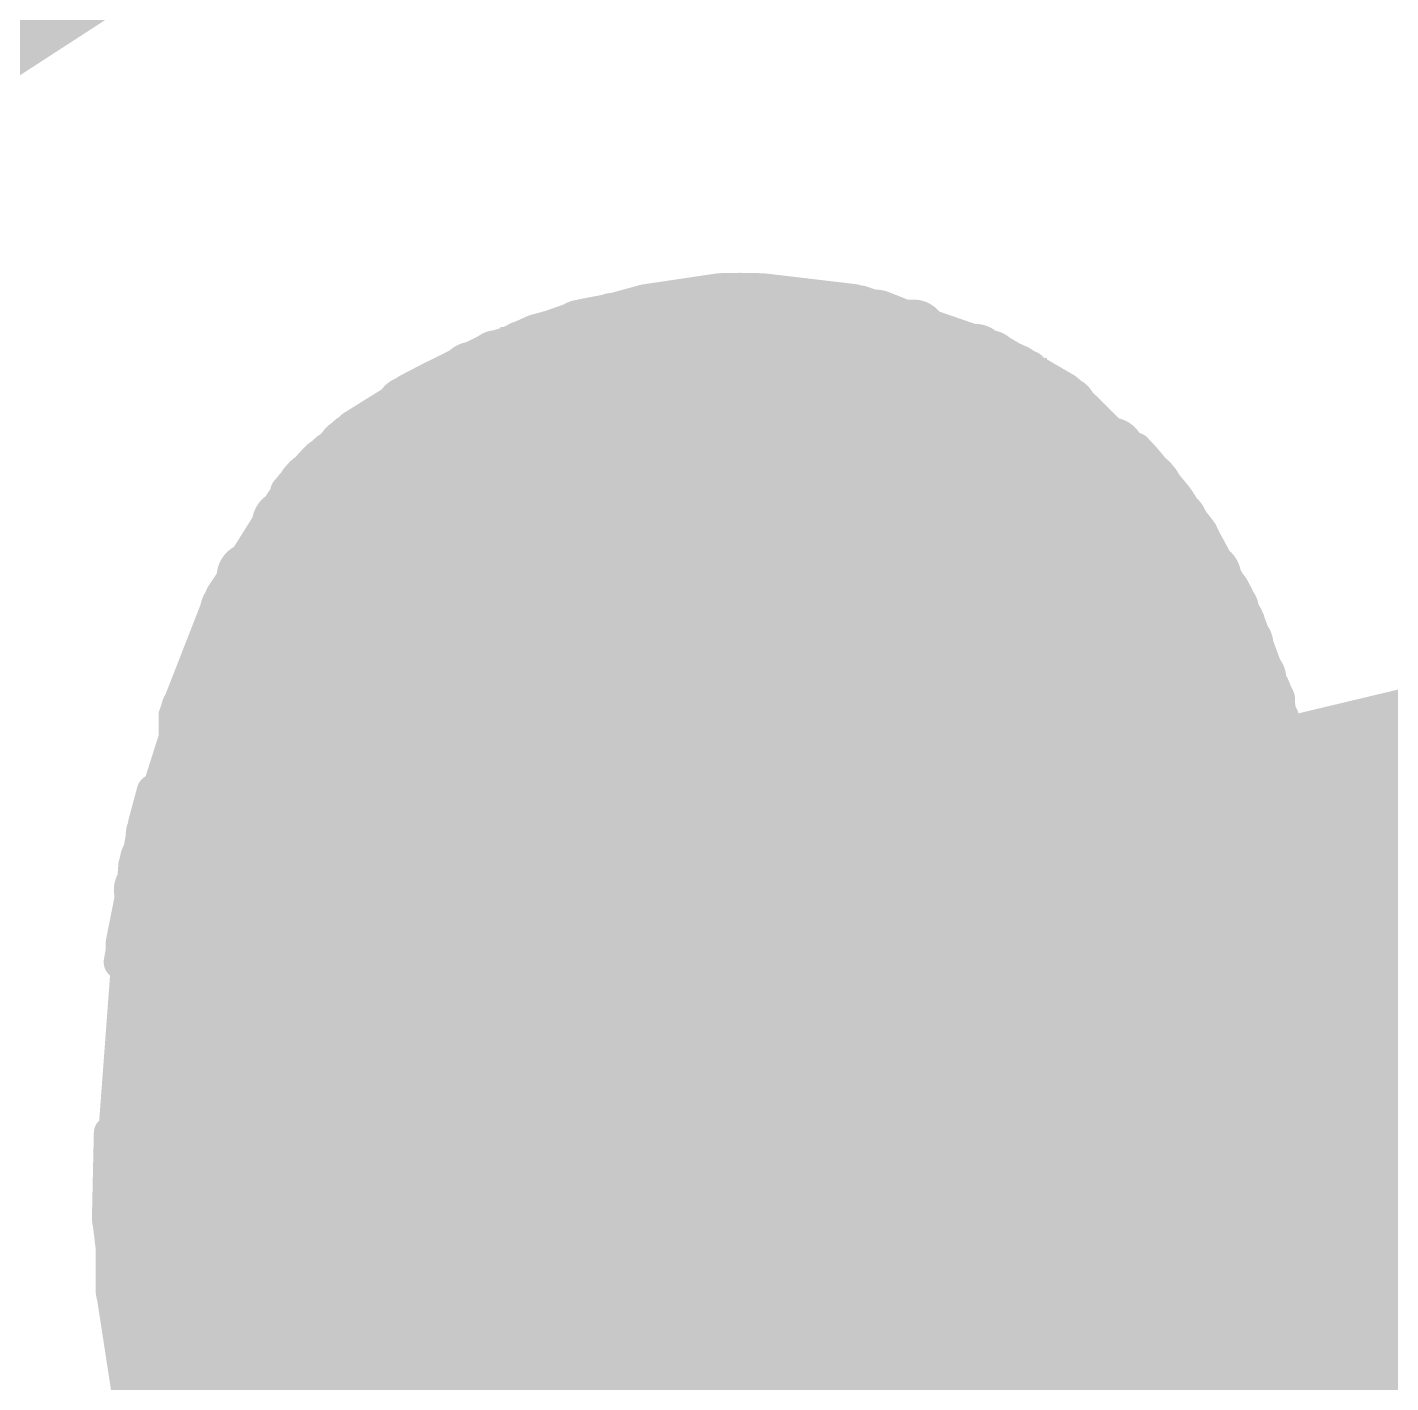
# Model space of a CAD drawing. Header units: millimetres. Extents: x 2260 to 2572, y -21 to 200.
# Drawn here: x 2339.02 to 2340.034, y 68.749 to 69.757 of the extents above; entities that cross this region are included whole.
import ezdxf

# ---------------------------------------------------------------- set-up
doc = ezdxf.new("R2010")
doc.units = ezdxf.units.MM
doc.layers.get('0').update_dxf_attribs({"lineweight": 18})
doc.layers.add('01', color=1, linetype='Continuous', lineweight=18)

# ---------------------------------------------------------------- blocks, each defined once
blk = doc.blocks.new('PAD_R1')
blk.add_lwpolyline([(0.25, 0, 0.5, 0.5, 1), (-0.25, 0, 0.5, 0.5, 1)], format="xyseb", close=True)

msp = doc.modelspace()

# ---------------------------------------------------------------- linework, layer by layer
at = {"layer": '01'}
for points in [[(2338.96948104613, 69.72204261561686, 0.0508, 0.0508, 0), (2339.12322804613, 69.82171961561687, 0.0508, 0.0508, 0)], [(2338.976388046131, 69.71137461561688, 0.0254, 0.0254, 0), (2339.12964604613, 69.81074761561686, 0.0254, 0.0254, 0)], [(2339.05023104613, 69.77439461561687, 0.0508, 0.0508, 0), (2337.49373504613, 69.77439461561687, 0.0508, 0.0508, 0)], [(2339.01321104613, 69.75039161561688, 0.0508, 0.0508, 0), (2337.49373504613, 69.75039161561688, 0.0508, 0.0508, 0)], [(2339.42277804613, 68.25904661561685, 0.1016, 0.1016, 0), (2339.42277804613, 69.53409261561688, 0.1016, 0.1016, 0)], [(2339.47357804613, 68.25904661561685, 0.1016, 0.1016, 0), (2339.47357804613, 69.53409261561688, 0.1016, 0.1016, 0)], [(2339.53619304613, 69.54865661561684, 0.0508, 0.0508, 0), (2339.48170504613, 69.54055661561685, 0.0508, 0.0508, 0)], [(2339.53504804613, 69.56132461561685, 0.0254, 0.0254, 0), (2339.47958004613, 69.55307961561687, 0.0254, 0.0254, 0)], [(2339.55047804613, 69.54890161561684, 0.0508, 0.0508, 0), (2339.53619304613, 69.54865661561684, 0.0508, 0.0508, 0)], [(2339.640061046131, 69.55218461561685, 0.0254, 0.0254, 0), (2339.53504504613, 69.56132461561685, 0.0254, 0.0254, 0)], [(2339.56614304613, 69.54860661561685, 0.0508, 0.0508, 0), (2339.55047804613, 69.54890161561684, 0.0508, 0.0508, 0)], [(2339.63286304613, 69.54070461561685, 0.0508, 0.0508, 0), (2339.56614104613, 69.54860661561685, 0.0508, 0.0508, 0)], [(2339.48170504613, 69.54055661561685, 0.0508, 0.0508, 0), (2339.36963304613, 69.50578161561685, 0.0508, 0.0508, 0)], [(2339.47957804613, 69.55307761561687, 0.0254, 0.0254, 0), (2339.39750604613, 69.53061461561686, 0.0254, 0.0254, 0)], [(2339.49897804613, 69.54174461561684, 0.0508, 0.0508, 0), (2339.43610804613, 69.52983761561686, 0.0508, 0.0508, 0)], [(2339.51167804613, 69.55707661561684, 0.0254, 0.0254, 0), (2339.43279104613, 69.54213661561687, 0.0254, 0.0254, 0)], [(2339.49897804613, 69.53409261561688, 0.0508, 0.0508, 0), (2339.49897804613, 69.54214661561684, 0.0508, 0.0508, 0)], [(2339.51167804613, 68.23760961561686, 0.0254, 0.0254, 0), (2339.51167804613, 69.55707661561684, 0.0254, 0.0254, 0)], [(2339.73371104613, 69.50661661561685, 0.0508, 0.0508, 0), (2339.63286604613, 69.54070161561685, 0.0508, 0.0508, 0)], [(2339.76567604613, 69.50369461561684, 0.0254, 0.0254, 0), (2339.638676046131, 69.55232961561688, 0.0254, 0.0254, 0)], [(2339.63867804613, 69.55232961561688, 0.0254, 0.0254, 0), (2339.63867804613, 68.24730961561687, 0.0254, 0.0254, 0)], [(2339.739716046131, 69.51781961561687, 0.0254, 0.0254, 0), (2339.640061046131, 69.55218461561685, 0.0254, 0.0254, 0)], [(2339.43610804613, 69.52983761561686, 0.0508, 0.0508, 0), (2339.39737804613, 69.51613461561686, 0.0508, 0.0508, 0)], [(2339.43279104613, 69.54213661561687, 0.0254, 0.0254, 0), (2339.38467804613, 69.52511461561687, 0.0254, 0.0254, 0)], [(2339.67914004613, 69.52903161561687, 0.0508, 0.0508, 0), (2339.43219804613, 69.52903161561687, 0.0508, 0.0508, 0)], [(2339.49897804613, 69.53409261561688, 0.0508, 0.0508, 0), (2339.456443046131, 69.53409261561688, 0.0508, 0.0508, 0)], [(2339.75297104613, 69.49629661561687, 0.0508, 0.0508, 0), (2339.65137104613, 69.53637961561685, 0.0508, 0.0508, 0)], [(2339.651378046131, 69.53637961561685, 0.0508, 0.0508, 0), (2339.651378046131, 69.51095161561688, 0.0508, 0.0508, 0)], [(2339.67677804613, 68.29484961561684, 0.1016, 0.1016, 0), (2339.67677804613, 69.51095161561688, 0.1016, 0.1016, 0)], [(2339.72757804613, 68.29484961561684, 0.1016, 0.1016, 0), (2339.72757804613, 69.51095161561688, 0.1016, 0.1016, 0)], [(2339.39750604613, 69.53061461561686, 0.0254, 0.0254, 0), (2339.32007304613, 69.49532461561688, 0.0254, 0.0254, 0)], [(2339.38467804613, 69.52511461561687, 0.0254, 0.0254, 0), (2339.38467804613, 68.26832461561685, 0.0254, 0.0254, 0)], [(2339.72492804613, 69.51095161561688, 0.0508, 0.0508, 0), (2339.651378046131, 69.51095161561688, 0.0508, 0.0508, 0)], [(2339.36962804613, 69.50577961561686, 0.0508, 0.0508, 0), (2339.32561304613, 69.48387461561686, 0.0508, 0.0508, 0)], [(2339.74964304613, 69.49778961561685, 0.0508, 0.0508, 0), (2339.35142804613, 69.49778961561685, 0.0508, 0.0508, 0)], [(2339.73483304613, 69.50642461561688, 0.0508, 0.0508, 0), (2339.37011804613, 69.50642461561688, 0.0508, 0.0508, 0)], [(2339.77168804613, 69.48448161561686, 0.0508, 0.0508, 0), (2339.73371104613, 69.50661961561684, 0.0508, 0.0508, 0)], [(2339.79226104613, 69.48718661561685, 0.0254, 0.0254, 0), (2339.73971804613, 69.51781961561687, 0.0254, 0.0254, 0)], [(2339.76567804613, 68.30116461561687, 0.0254, 0.0254, 0), (2339.76567804613, 69.50369461561684, 0.0254, 0.0254, 0)], [(2339.32007604613, 69.49532761561687, 0.0254, 0.0254, 0), (2339.262240046131, 69.45924161561686, 0.0254, 0.0254, 0)], [(2339.32561804613, 69.48387661561685, 0.0508, 0.0508, 0), (2339.30966804613, 69.47560261561688, 0.0508, 0.0508, 0)], [(2339.78520504613, 69.47660161561686, 0.0508, 0.0508, 0), (2339.77168804613, 69.48448161561686, 0.0508, 0.0508, 0)], [(2339.30966604613, 69.47559961561686, 0.0508, 0.0508, 0), (2339.22626804613, 69.40691961561686, 0.0508, 0.0508, 0)], [(2339.790680046131, 69.47238961561686, 0.0508, 0.0508, 0), (2339.30404804613, 69.47238961561686, 0.0508, 0.0508, 0)], [(2339.86259804613, 69.40036961561685, 0.0508, 0.0508, 0), (2339.78520804613, 69.47659661561687, 0.0508, 0.0508, 0)], [(2339.886050046131, 69.38999761561683, 0.0254, 0.0254, 0), (2339.79226104613, 69.48718461561685, 0.0254, 0.0254, 0)], [(2339.262240046131, 69.45924161561686, 0.0254, 0.0254, 0), (2339.21357104613, 69.41151461561685, 0.0254, 0.0254, 0)], [(2339.25767804613, 69.45557461561685, 0.0254, 0.0254, 0), (2339.21357104613, 69.41158161561685, 0.0254, 0.0254, 0)], [(2339.82599104613, 69.44140161561688, 0.0508, 0.0508, 0), (2339.26053304613, 69.44140161561688, 0.0508, 0.0508, 0)], [(2339.25767804613, 68.34416961561686, 0.0254, 0.0254, 0), (2339.25767804613, 69.45557461561685, 0.0254, 0.0254, 0)], [(2339.24497804613, 69.42735961561687, 0.0508, 0.0508, 0), (2339.22627104613, 69.40704961561687, 0.0508, 0.0508, 0)], [(2339.24421804613, 69.42616661561686, 0.0508, 0.0508, 0), (2339.22627104613, 69.40624661561685, 0.0508, 0.0508, 0)], [(2339.24867604613, 69.43014661561688, 0.0508, 0.0508, 0), (2339.24421804613, 69.42616661561686, 0.0508, 0.0508, 0)], [(2339.24497804613, 69.41600161561684, 0.0508, 0.0508, 0), (2339.24497804613, 69.42735961561687, 0.0508, 0.0508, 0)], [(2339.24382804613, 69.44284661561687, 0.0254, 0.0254, 0), (2339.23524504613, 69.43518461561683, 0.0254, 0.0254, 0)], [(2339.83869004613, 69.43014661561688, 0.0508, 0.0508, 0), (2339.24867604613, 69.43014661561688, 0.0508, 0.0508, 0)], [(2339.84423004613, 69.44284661561687, 0.0254, 0.0254, 0), (2339.24382804613, 69.44284661561687, 0.0254, 0.0254, 0)], [(2339.84136004613, 69.42720761561685, 0.0508, 0.0508, 0), (2339.83869004613, 69.43014661561688, 0.0508, 0.0508, 0)], [(2339.86342304613, 69.40059461561685, 0.0508, 0.0508, 0), (2339.84136004613, 69.42720761561685, 0.0508, 0.0508, 0)], [(2339.891470046131, 69.38296661561685, 0.0254, 0.0254, 0), (2339.84423004613, 69.44284461561685, 0.0254, 0.0254, 0)], [(2339.23524504613, 69.43518461561683, 0.0254, 0.0254, 0), (2339.21357104613, 69.41112661561687, 0.0254, 0.0254, 0)], [(2339.24497804613, 69.41600161561684, 0.0508, 0.0508, 0), (2339.23351804613, 69.41600161561684, 0.0508, 0.0508, 0)], [(2339.850300046131, 69.41600161561684, 0.0508, 0.0508, 0), (2339.23372304613, 69.41600161561684, 0.0508, 0.0508, 0)], [(2339.851611046131, 69.41600161561684, 0.0508, 0.0508, 0), (2339.23452804613, 69.41600161561684, 0.0508, 0.0508, 0)], [(2339.24497804613, 69.41320661561684, 0.0508, 0.0508, 0), (2339.24497804613, 69.41600161561684, 0.0508, 0.0508, 0)], [(2339.22627104613, 69.40704961561687, 0.0508, 0.0508, 0), (2339.22627104613, 69.40332461561684, 0.0508, 0.0508, 0)], [(2339.22627104613, 69.40692161561685, 0.0508, 0.0508, 0), (2339.22627104613, 69.40332461561684, 0.0508, 0.0508, 0)], [(2339.22627104613, 69.40624661561685, 0.0508, 0.0508, 0), (2339.22627104613, 69.40332461561684, 0.0508, 0.0508, 0)], [(2339.24497804613, 69.41320661561684, 0.0508, 0.0508, 0), (2339.23102104613, 69.41320661561684, 0.0508, 0.0508, 0)], [(2339.852683046131, 69.41320661561684, 0.0508, 0.0508, 0), (2339.23120104613, 69.41320661561684, 0.0508, 0.0508, 0)], [(2339.85393104613, 69.41320661561684, 0.0508, 0.0508, 0), (2339.232011046131, 69.41320661561684, 0.0508, 0.0508, 0)], [(2339.24497804613, 69.32303661561684, 0.0508, 0.0508, 0), (2339.24497804613, 69.41320661561684, 0.0508, 0.0508, 0)], [(2339.22627104613, 69.40332461561684, 0.0508, 0.0508, 0), (2339.17104804613, 69.31408461561688, 0.0508, 0.0508, 0)], [(2339.22627104613, 69.40332461561684, 0.0508, 0.0508, 0), (2339.171323046131, 69.31484261561684, 0.0508, 0.0508, 0)], [(2339.21357104613, 69.40839761561688, 0.0254, 0.0254, 0), (2339.15929504613, 69.31892261561686, 0.0254, 0.0254, 0)], [(2339.22627104613, 69.40332761561686, 0.0508, 0.0508, 0), (2339.17661604613, 69.32815461561688, 0.0508, 0.0508, 0)], [(2339.21357104613, 69.40839761561688, 0.0254, 0.0254, 0), (2339.21038604613, 69.40479461561685, 0.0254, 0.0254, 0)], [(2339.21357104613, 69.40839761561688, 0.0254, 0.0254, 0), (2339.21038604613, 69.40479461561685, 0.0254, 0.0254, 0)], [(2339.21357104613, 69.41158161561685, 0.0254, 0.0254, 0), (2339.21357104613, 69.40839761561688, 0.0254, 0.0254, 0)], [(2339.21357104613, 69.41151461561685, 0.0254, 0.0254, 0), (2339.21357104613, 69.40839761561688, 0.0254, 0.0254, 0)], [(2339.21357104613, 69.41112661561687, 0.0254, 0.0254, 0), (2339.21357104613, 69.40839761561688, 0.0254, 0.0254, 0)], [(2339.86463604613, 69.39773961561684, 0.0508, 0.0508, 0), (2339.86259504613, 69.40037461561684, 0.0508, 0.0508, 0)], [(2339.86542004613, 69.39795461561687, 0.0508, 0.0508, 0), (2339.86342304613, 69.40059461561685, 0.0508, 0.0508, 0)], [(2339.915148046131, 69.31272961561686, 0.0508, 0.0508, 0), (2339.86463604613, 69.39773461561686, 0.0508, 0.0508, 0)], [(2339.90806504613, 69.32815161561686, 0.0508, 0.0508, 0), (2339.86541804613, 69.39795461561687, 0.0508, 0.0508, 0)], [(2339.21038304613, 69.40479161561686, 0.0254, 0.0254, 0), (2339.15921004613, 69.31869761561686, 0.0254, 0.0254, 0)], [(2339.21038604613, 69.40479461561685, 0.0254, 0.0254, 0), (2339.16394504613, 69.33080461561684, 0.0254, 0.0254, 0)], [(2339.87203004613, 69.38780661561685, 0.0508, 0.0508, 0), (2339.21264504613, 69.38780661561685, 0.0508, 0.0508, 0)], [(2339.24497804613, 69.38780661561685, 0.0508, 0.0508, 0), (2339.21264504613, 69.38780661561685, 0.0508, 0.0508, 0)], [(2339.87281004613, 69.38780661561685, 0.0508, 0.0508, 0), (2339.21264504613, 69.38780661561685, 0.0508, 0.0508, 0)], [(2339.94513304613, 69.26853961561687, 0.0254, 0.0254, 0), (2339.886050046131, 69.38999761561683, 0.0254, 0.0254, 0)], [(2339.92769004613, 69.31584461561687, 0.0254, 0.0254, 0), (2339.891470046131, 69.38296661561685, 0.0254, 0.0254, 0)], [(2339.94515304613, 69.26846961561688, 0.0254, 0.0254, 0), (2339.89267604613, 69.38134461561685, 0.0254, 0.0254, 0)], [(2339.89267804613, 69.38134461561685, 0.0254, 0.0254, 0), (2339.89267804613, 68.44897161561687, 0.0254, 0.0254, 0)], [(2339.897218046131, 69.34843661561683, 0.0508, 0.0508, 0), (2339.18643004613, 69.34843661561683, 0.0508, 0.0508, 0)], [(2339.24497804613, 69.34843661561683, 0.0508, 0.0508, 0), (2339.18643004613, 69.34843661561683, 0.0508, 0.0508, 0)], [(2339.89752004613, 69.34843661561683, 0.0508, 0.0508, 0), (2339.18643004613, 69.34843661561683, 0.0508, 0.0508, 0)], [(2339.17678304613, 69.32854761561686, 0.0508, 0.0508, 0), (2339.90787604613, 69.32854761561686, 0.0508, 0.0508, 0)], [(2339.90537804613, 69.33334461561685, 0.0508, 0.0508, 0), (2339.90537804613, 69.27223661561686, 0.0508, 0.0508, 0)], [(2339.90680504613, 69.33047261561686, 0.0508, 0.0508, 0), (2339.90537804613, 69.33047261561686, 0.0508, 0.0508, 0)], [(2339.93359604613, 69.26285461561685, 0.0508, 0.0508, 0), (2339.90538004613, 69.33333761561687, 0.0508, 0.0508, 0)], [(2339.16394504613, 69.33080461561684, 0.0254, 0.0254, 0), (2339.13067804613, 69.24565661561684, 0.0254, 0.0254, 0)], [(2339.171323046131, 69.31484261561684, 0.0508, 0.0508, 0), (2339.15535804613, 69.26455261561688, 0.0508, 0.0508, 0)], [(2339.91084804613, 69.32303661561684, 0.0508, 0.0508, 0), (2339.17405304613, 69.32303661561684, 0.0508, 0.0508, 0)], [(2339.24497804613, 69.32303661561684, 0.0508, 0.0508, 0), (2339.17405304613, 69.32303661561684, 0.0508, 0.0508, 0)], [(2339.24497804613, 69.24805261561687, 0.0508, 0.0508, 0), (2339.24497804613, 69.32303661561684, 0.0508, 0.0508, 0)], [(2340.389263046131, 69.32185661561687, 0.0508, 0.0508, 0), (2339.94026304613, 69.21465961561688, 0.0508, 0.0508, 0)], [(2340.37215304613, 69.33082961561689, 0.0254, 0.0254, 0), (2339.95383004613, 69.23095461561687, 0.0254, 0.0254, 0)], [(2339.15929504613, 69.31892261561686, 0.0254, 0.0254, 0), (2339.10064804613, 69.13417461561687, 0.0254, 0.0254, 0)], [(2339.17104804613, 69.31408461561688, 0.0508, 0.0508, 0), (2339.14337804613, 69.24326761561684, 0.0508, 0.0508, 0)], [(2339.15918004613, 69.31860961561688, 0.0254, 0.0254, 0), (2339.158085046131, 69.31584661561686, 0.0254, 0.0254, 0)], [(2339.15921304613, 69.31869961561688, 0.0254, 0.0254, 0), (2339.15918004613, 69.31860961561688, 0.0254, 0.0254, 0)], [(2339.93355304613, 69.26294661561684, 0.0508, 0.0508, 0), (2339.91514104613, 69.31274961561684, 0.0508, 0.0508, 0)], [(2339.24497804613, 69.29763761561685, 0.0508, 0.0508, 0), (2339.16462104613, 69.29763761561685, 0.0508, 0.0508, 0)], [(2339.92149804613, 69.29763761561685, 0.0508, 0.0508, 0), (2339.165860046131, 69.29763761561685, 0.0508, 0.0508, 0)], [(2339.92149804613, 69.29763761561685, 0.0508, 0.0508, 0), (2339.165860046131, 69.29763761561685, 0.0508, 0.0508, 0)], [(2339.158085046131, 69.31584661561686, 0.0254, 0.0254, 0), (2339.92769004613, 69.31584661561686, 0.0254, 0.0254, 0)], [(2339.92138604613, 69.29763761561685, 0.0508, 0.0508, 0), (2339.90537804613, 69.29763761561685, 0.0508, 0.0508, 0)], [(2339.16877804613, 68.55409961561685, 0.1016, 0.1016, 0), (2339.16877804613, 69.24805261561687, 0.1016, 0.1016, 0)], [(2339.15535804613, 69.26455261561688, 0.0508, 0.0508, 0), (2339.15173104613, 69.25312161561686, 0.0508, 0.0508, 0)], [(2339.24497804613, 69.27345161561686, 0.0508, 0.0508, 0), (2339.15517304613, 69.27345161561686, 0.0508, 0.0508, 0)], [(2339.93107304613, 69.27223661561686, 0.0508, 0.0508, 0), (2339.15738304613, 69.27223661561686, 0.0508, 0.0508, 0)], [(2339.21957804613, 68.55409961561685, 0.1016, 0.1016, 0), (2339.21957804613, 69.24805261561687, 0.1016, 0.1016, 0)], [(2339.93102804613, 69.27223661561686, 0.0508, 0.0508, 0), (2339.90537804613, 69.27223661561686, 0.0508, 0.0508, 0)], [(2339.93077804613, 68.63723661561687, 0.1016, 0.1016, 0), (2339.93077804613, 69.24683661561687, 0.1016, 0.1016, 0)], [(2339.90537804613, 69.27223661561686, 0.0508, 0.0508, 0), (2339.90537804613, 69.26080661561684, 0.0508, 0.0508, 0)], [(2339.98157804613, 68.63723661561687, 0.1016, 0.1016, 0), (2339.98157804613, 69.24683661561687, 0.1016, 0.1016, 0)], [(2339.93503804613, 69.26080661561684, 0.0508, 0.0508, 0), (2339.15375504613, 69.26080661561684, 0.0508, 0.0508, 0)], [(2339.93503804613, 69.26080661561684, 0.0508, 0.0508, 0), (2339.90537804613, 69.26080661561684, 0.0508, 0.0508, 0)], [(2339.90537804613, 69.26080661561684, 0.0508, 0.0508, 0), (2339.90537804613, 69.25242461561686, 0.0508, 0.0508, 0)], [(2339.93747004613, 69.25493161561684, 0.0508, 0.0508, 0), (2339.93356104613, 69.26293161561685, 0.0508, 0.0508, 0)], [(2339.93747004613, 69.25493161561684, 0.0508, 0.0508, 0), (2339.93359304613, 69.26286161561686, 0.0508, 0.0508, 0)], [(2339.93747004613, 69.24190461561687, 0.0508, 0.0508, 0), (2339.93747004613, 69.25493161561684, 0.0508, 0.0508, 0)], [(2339.93747004613, 69.24190461561687, 0.0508, 0.0508, 0), (2339.93747004613, 69.25493161561684, 0.0508, 0.0508, 0)], [(2339.950170046131, 69.25786661561688, 0.0254, 0.0254, 0), (2339.94513304613, 69.26854161561687, 0.0254, 0.0254, 0)], [(2339.94544804613, 69.26752961561687, 0.0254, 0.0254, 0), (2339.94515504613, 69.26846961561688, 0.0254, 0.0254, 0)], [(2339.950170046131, 69.25786961561687, 0.0254, 0.0254, 0), (2339.94544804613, 69.26752961561687, 0.0254, 0.0254, 0)], [(2339.24497804613, 69.24805261561687, 0.0508, 0.0508, 0), (2339.14482304613, 69.24805261561687, 0.0508, 0.0508, 0)], [(2339.14907004613, 69.24473961561688, 0.0508, 0.0508, 0), (2339.14818304613, 69.24194761561688, 0.0508, 0.0508, 0)], [(2339.15173104613, 69.25312161561686, 0.0508, 0.0508, 0), (2339.14907004613, 69.24473961561688, 0.0508, 0.0508, 0)], [(2339.93849804613, 69.24683661561687, 0.0508, 0.0508, 0), (2339.14932004613, 69.24683661561687, 0.0508, 0.0508, 0)], [(2339.93802304613, 69.24963261561686, 0.0508, 0.0508, 0), (2339.150208046131, 69.24963261561686, 0.0508, 0.0508, 0)], [(2339.93747004613, 69.25242461561686, 0.0508, 0.0508, 0), (2339.15109304613, 69.25242461561686, 0.0508, 0.0508, 0)], [(2339.93747004613, 69.25242461561686, 0.0508, 0.0508, 0), (2339.90537804613, 69.25242461561686, 0.0508, 0.0508, 0)], [(2339.90537804613, 69.25242461561686, 0.0508, 0.0508, 0), (2339.90537804613, 69.24963261561686, 0.0508, 0.0508, 0)], [(2339.93802304613, 69.24963261561686, 0.0508, 0.0508, 0), (2339.90537804613, 69.24963261561686, 0.0508, 0.0508, 0)], [(2339.90537804613, 69.24963261561686, 0.0508, 0.0508, 0), (2339.90537804613, 69.24683661561687, 0.0508, 0.0508, 0)], [(2339.93849804613, 69.24683661561687, 0.0508, 0.0508, 0), (2339.90537804613, 69.24683661561687, 0.0508, 0.0508, 0)], [(2339.950170046131, 69.24716461561687, 0.0254, 0.0254, 0), (2339.950170046131, 69.25786961561687, 0.0254, 0.0254, 0)], [(2339.950170046131, 69.24716461561687, 0.0254, 0.0254, 0), (2339.950170046131, 69.25786661561688, 0.0254, 0.0254, 0)], [(2339.14729504613, 69.23915161561686, 0.0508, 0.0508, 0), (2339.11320104613, 69.13174661561686, 0.0508, 0.0508, 0)], [(2339.14818304613, 69.24194761561688, 0.0508, 0.0508, 0), (2339.14729504613, 69.23915161561686, 0.0508, 0.0508, 0)], [(2339.94026304613, 69.23911261561688, 0.0508, 0.0508, 0), (2339.93747004613, 69.24190461561687, 0.0508, 0.0508, 0)], [(2339.94026304613, 69.23911261561688, 0.0508, 0.0508, 0), (2339.93747004613, 69.24190461561687, 0.0508, 0.0508, 0)], [(2339.94026304613, 69.21465961561688, 0.0508, 0.0508, 0), (2339.94026304613, 69.23911261561688, 0.0508, 0.0508, 0)], [(2339.94026304613, 69.21465961561688, 0.0508, 0.0508, 0), (2339.94026304613, 69.23911261561688, 0.0508, 0.0508, 0)], [(2339.95296304613, 69.24437261561687, 0.0254, 0.0254, 0), (2339.950170046131, 69.24716461561687, 0.0254, 0.0254, 0)], [(2339.95296304613, 69.24437261561687, 0.0254, 0.0254, 0), (2339.950170046131, 69.24716461561687, 0.0254, 0.0254, 0)], [(2340.01967804613, 69.24667461561688, 0.0254, 0.0254, 0), (2339.95383004613, 69.23095661561686, 0.0254, 0.0254, 0)], [(2340.01967804613, 68.63736761561688, 0.0254, 0.0254, 0), (2340.01967804613, 69.24667461561688, 0.0254, 0.0254, 0)], [(2339.13067804613, 69.24565661561684, 0.0254, 0.0254, 0), (2339.13067804613, 68.55553161561687, 0.0254, 0.0254, 0)], [(2340.00697804613, 69.23058661561686, 0.0508, 0.0508, 0), (2339.94026304613, 69.21465961561688, 0.0508, 0.0508, 0)], [(2339.95296304613, 69.23164761561688, 0.0254, 0.0254, 0), (2339.95296304613, 69.24437261561687, 0.0254, 0.0254, 0)], [(2339.95296304613, 69.23164761561688, 0.0254, 0.0254, 0), (2339.95296304613, 69.24437261561687, 0.0254, 0.0254, 0)], [(2340.67686304613, 69.22143761561688, 0.0508, 0.0508, 0), (2339.14167304613, 69.22143761561688, 0.0508, 0.0508, 0)], [(2339.95383004613, 69.23095461561687, 0.0254, 0.0254, 0), (2339.95296304613, 69.23164761561688, 0.0254, 0.0254, 0)], [(2339.95383004613, 69.23095661561686, 0.0254, 0.0254, 0), (2339.95296304613, 69.23164761561688, 0.0254, 0.0254, 0)], [(2340.67686304613, 69.19171961561688, 0.0508, 0.0508, 0), (2339.13223804613, 69.19171961561688, 0.0508, 0.0508, 0)], [(2339.12375804613, 69.17507461561684, 0.0508, 0.0508, 0), (2339.10385604613, 69.07454261561685, 0.0508, 0.0508, 0)], [(2339.11431804613, 69.18884661561685, 0.0254, 0.0254, 0), (2339.10789004613, 69.16498661561684, 0.0254, 0.0254, 0)], [(2339.12405004613, 69.17614661561686, 0.0508, 0.0508, 0), (2339.12376104613, 69.17507961561688, 0.0508, 0.0508, 0)], [(2340.67686304613, 69.17614661561686, 0.0508, 0.0508, 0), (2339.12405004613, 69.17614661561686, 0.0508, 0.0508, 0)], [(2340.68956304613, 69.18884661561685, 0.0254, 0.0254, 0), (2339.11431804613, 69.18884661561685, 0.0254, 0.0254, 0)], [(2340.67686304613, 69.15641461561688, 0.0508, 0.0508, 0), (2339.11881804613, 69.15641461561688, 0.0508, 0.0508, 0)], [(2340.67686304613, 69.16200161561687, 0.0508, 0.0508, 0), (2339.12280604613, 69.16200161561687, 0.0508, 0.0508, 0)], [(2339.13831004613, 69.12689461561683, 0.1016, 0.1016, 0), (2339.11931504613, 68.87265961561684, 0.1016, 0.1016, 0)], [(2339.10789004613, 69.16498661561684, 0.0254, 0.0254, 0), (2339.08972804613, 69.06184761561684, 0.0254, 0.0254, 0)], [(2340.67686304613, 69.13660161561688, 0.0508, 0.0508, 0), (2339.11432804613, 69.13660161561688, 0.0508, 0.0508, 0)], [(2339.11320104613, 69.13174661561686, 0.0508, 0.0508, 0), (2339.09380004613, 68.87204261561686, 0.0508, 0.0508, 0)], [(2339.10064804613, 69.13417461561687, 0.0254, 0.0254, 0), (2339.08104304613, 68.87173661561684, 0.0254, 0.0254, 0)], [(2340.67686304613, 69.11548161561686, 0.0508, 0.0508, 0), (2339.10999504613, 69.11548161561683, 0.0508, 0.0508, 0)], [(2340.65146304613, 69.08580261561687, 0.1016, 0.1016, 0), (2339.13524104613, 69.08580261561684, 0.1016, 0.1016, 0)], [(2340.67686304613, 69.07454661561687, 0.0508, 0.0508, 0), (2339.10385804613, 69.07454661561684, 0.0508, 0.0508, 0)], [(2339.10385804613, 69.07454661561684, 0.0508, 0.0508, 0), (2340.67686304613, 69.07454661561687, 0.0508, 0.0508, 0)], [(2339.08972804613, 69.06184761561684, 0.0254, 0.0254, 0), (2340.68956304613, 69.06184761561687, 0.0254, 0.0254, 0)], [(2340.65146304613, 69.00401461561688, 0.1016, 0.1016, 0), (2339.12913104613, 69.00401461561688, 0.1016, 0.1016, 0)], [(2340.65146304613, 68.92222461561687, 0.1016, 0.1016, 0), (2339.12302004613, 68.92222461561687, 0.1016, 0.1016, 0)], [(2339.08239804613, 68.93484761561683, 0.0254, 0.0254, 0), (2339.08100004613, 68.87206661561686, 0.0254, 0.0254, 0)], [(2339.094818046131, 68.92214761561684, 0.0508, 0.0508, 0), (2339.09371804613, 68.87270461561684, 0.0508, 0.0508, 0)], [(2340.67686304613, 68.92214761561686, 0.0508, 0.0508, 0), (2339.094818046131, 68.92214761561684, 0.0508, 0.0508, 0)], [(2340.67686304613, 68.92214761561686, 0.0508, 0.0508, 0), (2339.094818046131, 68.92214761561684, 0.0508, 0.0508, 0)], [(2340.68956304613, 68.93484761561686, 0.0254, 0.0254, 0), (2339.08239804613, 68.93484761561683, 0.0254, 0.0254, 0)], [(2340.67686304613, 68.89682461561688, 0.0508, 0.0508, 0), (2339.09425604613, 68.89682461561688, 0.0508, 0.0508, 0)], [(2340.67686304613, 68.87142461561689, 0.0508, 0.0508, 0), (2339.093683046131, 68.87142461561686, 0.0508, 0.0508, 0)], [(2340.67686304613, 68.87142461561689, 0.0508, 0.0508, 0), (2339.093683046131, 68.87142461561686, 0.0508, 0.0508, 0)], [(2339.09371804613, 68.87270461561684, 0.0508, 0.0508, 0), (2339.09647504613, 68.85038161561687, 0.0508, 0.0508, 0)], [(2339.09380004613, 68.87204261561686, 0.0508, 0.0508, 0), (2339.09647504613, 68.85038161561687, 0.0508, 0.0508, 0)], [(2339.08100004613, 68.87206661561686, 0.0254, 0.0254, 0), (2339.08377604613, 68.84960661561684, 0.0254, 0.0254, 0)], [(2339.08104304613, 68.87173661561684, 0.0254, 0.0254, 0), (2339.08377604613, 68.84960661561684, 0.0254, 0.0254, 0)], [(2340.67686304613, 68.84881961561686, 0.0508, 0.0508, 0), (2339.09647504613, 68.84881961561683, 0.0508, 0.0508, 0)], [(2340.67686304613, 68.84881961561686, 0.0508, 0.0508, 0), (2339.09647504613, 68.84881961561683, 0.0508, 0.0508, 0)], [(2339.08377604613, 68.84960661561684, 0.0254, 0.0254, 0), (2339.08377604613, 68.81880161561685, 0.0254, 0.0254, 0)], [(2339.08377604613, 68.84960661561684, 0.0254, 0.0254, 0), (2339.08377604613, 68.81882961561686, 0.0254, 0.0254, 0)], [(2340.70226304613, 68.83611961561687, 0.0254, 0.0254, 0), (2339.07107504613, 68.83611961561684, 0.0254, 0.0254, 0)], [(2340.70226304613, 68.83611961561687, 0.0254, 0.0254, 0), (2339.07107504613, 68.83611961561684, 0.0254, 0.0254, 0)], [(2340.70226304613, 68.83053161561685, 0.0254, 0.0254, 0), (2339.07107504613, 68.83053161561685, 0.0254, 0.0254, 0)], [(2340.70226304613, 68.83053161561685, 0.0254, 0.0254, 0), (2339.07107504613, 68.83053161561685, 0.0254, 0.0254, 0)], [(2339.09636304613, 68.82054661561688, 0.0508, 0.0508, 0), (2340.67686304613, 68.82054661561688, 0.0508, 0.0508, 0)], [(2339.09647504613, 68.81977461561684, 0.0508, 0.0508, 0), (2339.12394804613, 68.64109761561684, 0.0508, 0.0508, 0)], [(2340.67686304613, 68.81783161561685, 0.0508, 0.0508, 0), (2339.09647504613, 68.81783161561685, 0.0508, 0.0508, 0)], [(2339.08377604613, 68.81882961561686, 0.0254, 0.0254, 0), (2339.08551804613, 68.80784661561685, 0.0254, 0.0254, 0)], [(2339.08377604613, 68.81880161561685, 0.0254, 0.0254, 0), (2339.11475004613, 68.61733961561686, 0.0254, 0.0254, 0)], [(2339.08551804613, 68.80784661561685, 0.0254, 0.0254, 0), (2340.68956304613, 68.80784661561688, 0.0254, 0.0254, 0)], [(2340.67686304613, 68.79243161561686, 0.0508, 0.0508, 0), (2339.10068104613, 68.79243161561686, 0.0508, 0.0508, 0)], [(2340.67686304613, 68.74916661561687, 0.0508, 0.0508, 0), (2339.10733004613, 68.74916661561684, 0.0508, 0.0508, 0)]]:
    msp.add_lwpolyline(points, format="xyseb", dxfattribs=at)

# ---------------------------------------------------------------- block references
for p, xscale, yscale in [((2339.05023104613, 69.77439461561687), -0.0508, 0.0508), ((2339.01321104613, 69.75039161561688), -0.0508, 0.0508), ((2339.53619304613, 69.54865661561684), -0.0508, 0.0508), ((2339.53619304613, 69.54865661561684), -0.0508, 0.0508), ((2339.53504504613, 69.56132461561685), -0.0254, 0.0254), ((2339.53504804613, 69.56132461561685), -0.0254, 0.0254), ((2339.55047804613, 69.54890161561684), -0.0508, 0.0508), ((2339.55047804613, 69.54890161561684), -0.0508, 0.0508), ((2339.56614104613, 69.54860661561685), -0.0508, 0.0508), ((2339.56614304613, 69.54860661561685), -0.0508, 0.0508), ((2339.48170504613, 69.54055661561685), -0.0508, 0.0508), ((2339.48170504613, 69.54055661561685), -0.0508, 0.0508), ((2339.47957804613, 69.55307761561687), -0.0254, 0.0254), ((2339.47958004613, 69.55307961561687), -0.0254, 0.0254), ((2339.49897804613, 69.54214661561684), -0.0508, 0.0508), ((2339.49897804613, 69.54174461561684), -0.0508, 0.0508), ((2339.51167804613, 69.55707661561684), -0.0254, 0.0254), ((2339.51167804613, 69.55707661561684), -0.0254, 0.0254), ((2339.63286304613, 69.54070461561685), -0.0508, 0.0508), ((2339.63286604613, 69.54070161561685), -0.0508, 0.0508), ((2339.638676046131, 69.55232961561688), -0.0254, 0.0254), ((2339.63867804613, 69.55232961561688), -0.0254, 0.0254), ((2339.640061046131, 69.55218461561685), -0.0254, 0.0254), ((2339.640061046131, 69.55218461561685), -0.0254, 0.0254), ((2339.43219804613, 69.52903161561687), -0.0508, 0.0508), ((2339.43610804613, 69.52983761561686), -0.0508, 0.0508), ((2339.43610804613, 69.52983761561686), -0.0508, 0.0508), ((2339.43279104613, 69.54213661561687), -0.0254, 0.0254), ((2339.43279104613, 69.54213661561687), -0.0254, 0.0254), ((2339.456443046131, 69.53409261561688), -0.0508, 0.0508), ((2339.49897804613, 69.53409261561688), -0.0508, 0.0508), ((2339.49897804613, 69.53409261561688), -0.0508, 0.0508), ((2339.65137104613, 69.53637961561685), -0.0508, 0.0508), ((2339.651378046131, 69.53637961561685), -0.0508, 0.0508), ((2339.65143504613, 69.53635161561687), -0.0508, 0.0508), ((2339.67914004613, 69.52903161561687), -0.0508, 0.0508), ((2339.39750604613, 69.53061461561686), -0.0254, 0.0254), ((2339.39750604613, 69.53061461561686), -0.0254, 0.0254), ((2339.39737804613, 69.51613461561686), -0.0508, 0.0508), ((2339.38467804613, 69.52511461561687), -0.0254, 0.0254), ((2339.38467804613, 69.52511461561687), -0.0254, 0.0254), ((2339.651378046131, 69.51095161561688), -0.0508, 0.0508), ((2339.651378046131, 69.51095161561688), -0.0508, 0.0508), ((2339.72492804613, 69.51095161561688), -0.0508, 0.0508), ((2339.35142804613, 69.49778961561685), -0.0508, 0.0508), ((2339.36962804613, 69.50577961561686), -0.0508, 0.0508), ((2339.36963304613, 69.50578161561685), -0.0508, 0.0508), ((2339.37011804613, 69.50642461561688), -0.0508, 0.0508), ((2339.73371104613, 69.50661961561684), -0.0508, 0.0508), ((2339.73371104613, 69.50661661561685), -0.0508, 0.0508), ((2339.73483304613, 69.50642461561688), -0.0508, 0.0508), ((2339.74964304613, 69.49778961561685), -0.0508, 0.0508), ((2339.739716046131, 69.51781961561687), -0.0254, 0.0254), ((2339.73971804613, 69.51781961561687), -0.0254, 0.0254), ((2339.75297104613, 69.49629661561687), -0.0508, 0.0508), ((2339.76567604613, 69.50369461561684), -0.0254, 0.0254), ((2339.76567804613, 69.50369461561684), -0.0254, 0.0254), ((2339.32561304613, 69.48387461561686), -0.0508, 0.0508), ((2339.32561804613, 69.48387661561685), -0.0508, 0.0508), ((2339.32007304613, 69.49532461561688), -0.0254, 0.0254), ((2339.32007604613, 69.49532761561687), -0.0254, 0.0254), ((2339.77168804613, 69.48448161561686), -0.0508, 0.0508), ((2339.77168804613, 69.48448161561686), -0.0508, 0.0508), ((2339.30404804613, 69.47238961561686), -0.0508, 0.0508), ((2339.30966604613, 69.47559961561686), -0.0508, 0.0508), ((2339.30966804613, 69.47560261561688), -0.0508, 0.0508), ((2339.78520504613, 69.47660161561686), -0.0508, 0.0508), ((2339.78520804613, 69.47659661561687), -0.0508, 0.0508), ((2339.790680046131, 69.47238961561686), -0.0508, 0.0508), ((2339.79226104613, 69.48718661561685), -0.0254, 0.0254), ((2339.79226104613, 69.48718461561685), -0.0254, 0.0254), ((2339.262240046131, 69.45924161561686), -0.0254, 0.0254), ((2339.262240046131, 69.45924161561686), -0.0254, 0.0254), ((2339.26053304613, 69.44140161561688), -0.0508, 0.0508), ((2339.25767804613, 69.45557461561685), -0.0254, 0.0254), ((2339.25767804613, 69.45557461561685), -0.0254, 0.0254), ((2339.82599104613, 69.44140161561688), -0.0508, 0.0508), ((2339.24421804613, 69.42616661561686), -0.0508, 0.0508), ((2339.24421804613, 69.42616661561686), -0.0508, 0.0508), ((2339.24497804613, 69.42735961561687), -0.0508, 0.0508), ((2339.24497804613, 69.42735961561687), -0.0508, 0.0508), ((2339.24867604613, 69.43014661561688), -0.0508, 0.0508), ((2339.24867604613, 69.43014661561688), -0.0508, 0.0508), ((2339.24382804613, 69.44284661561687), -0.0254, 0.0254), ((2339.24382804613, 69.44284661561687), -0.0254, 0.0254), ((2339.83869004613, 69.43014661561688), -0.0508, 0.0508), ((2339.83869004613, 69.43014661561688), -0.0508, 0.0508), ((2339.84136004613, 69.42720761561685), -0.0508, 0.0508), ((2339.84136004613, 69.42720761561685), -0.0508, 0.0508), ((2339.84423004613, 69.44284661561687), -0.0254, 0.0254), ((2339.84423004613, 69.44284461561685), -0.0254, 0.0254), ((2339.23351804613, 69.41600161561684), -0.0508, 0.0508), ((2339.23372304613, 69.41600161561684), -0.0508, 0.0508), ((2339.23452804613, 69.41600161561684), -0.0508, 0.0508), ((2339.24497804613, 69.41600161561684), -0.0508, 0.0508), ((2339.24497804613, 69.41600161561684), -0.0508, 0.0508), ((2339.24497804613, 69.41600161561684), -0.0508, 0.0508), ((2339.23524504613, 69.43518461561683), -0.0254, 0.0254), ((2339.23524504613, 69.43518461561683), -0.0254, 0.0254), ((2339.850300046131, 69.41600161561684), -0.0508, 0.0508), ((2339.851611046131, 69.41600161561684), -0.0508, 0.0508), ((2339.22626804613, 69.40691961561686), -0.0508, 0.0508), ((2339.22627104613, 69.40704961561687), -0.0508, 0.0508), ((2339.22627104613, 69.40704961561687), -0.0508, 0.0508), ((2339.22627104613, 69.40692161561685), -0.0508, 0.0508), ((2339.22627104613, 69.40624661561685), -0.0508, 0.0508), ((2339.22627104613, 69.40624661561685), -0.0508, 0.0508), ((2339.23102104613, 69.41320661561684), -0.0508, 0.0508), ((2339.23120104613, 69.41320661561684), -0.0508, 0.0508), ((2339.232011046131, 69.41320661561684), -0.0508, 0.0508), ((2339.24497804613, 69.41320661561684), -0.0508, 0.0508), ((2339.24497804613, 69.41320661561684), -0.0508, 0.0508), ((2339.24497804613, 69.41320661561684), -0.0508, 0.0508), ((2339.852683046131, 69.41320661561684), -0.0508, 0.0508), ((2339.85393104613, 69.41320661561684), -0.0508, 0.0508), ((2339.22627104613, 69.40332761561686), -0.0508, 0.0508), ((2339.22627104613, 69.40332461561684), -0.0508, 0.0508), ((2339.22627104613, 69.40332461561684), -0.0508, 0.0508), ((2339.22627104613, 69.40332461561684), -0.0508, 0.0508), ((2339.22627104613, 69.40332461561684), -0.0508, 0.0508), ((2339.22627104613, 69.40332461561684), -0.0508, 0.0508), ((2339.21357104613, 69.41158161561685), -0.0254, 0.0254), ((2339.21357104613, 69.41158161561685), -0.0254, 0.0254), ((2339.21357104613, 69.41151461561685), -0.0254, 0.0254), ((2339.21357104613, 69.41151461561685), -0.0254, 0.0254), ((2339.21357104613, 69.41112661561687), -0.0254, 0.0254), ((2339.21357104613, 69.41112661561687), -0.0254, 0.0254), ((2339.21357104613, 69.40839761561688), -0.0254, 0.0254), ((2339.21357104613, 69.40839761561688), -0.0254, 0.0254), ((2339.21357104613, 69.40839761561688), -0.0254, 0.0254), ((2339.21357104613, 69.40839761561688), -0.0254, 0.0254), ((2339.21357104613, 69.40839761561688), -0.0254, 0.0254), ((2339.21357104613, 69.40839761561688), -0.0254, 0.0254), ((2339.86259504613, 69.40037461561684), -0.0508, 0.0508), ((2339.86259804613, 69.40036961561685), -0.0508, 0.0508), ((2339.86342304613, 69.40059461561685), -0.0508, 0.0508), ((2339.86342304613, 69.40059461561685), -0.0508, 0.0508), ((2339.86463604613, 69.39773961561684), -0.0508, 0.0508), ((2339.86463604613, 69.39773461561686), -0.0508, 0.0508), ((2339.86541804613, 69.39795461561687), -0.0508, 0.0508), ((2339.86542004613, 69.39795461561687), -0.0508, 0.0508), ((2339.21264504613, 69.38780661561685), -0.0508, 0.0508), ((2339.21264504613, 69.38780661561685), -0.0508, 0.0508), ((2339.21264504613, 69.38780661561685), -0.0508, 0.0508), ((2339.21038304613, 69.40479161561686), -0.0254, 0.0254), ((2339.21038604613, 69.40479461561685), -0.0254, 0.0254), ((2339.21038604613, 69.40479461561685), -0.0254, 0.0254), ((2339.21038604613, 69.40479461561685), -0.0254, 0.0254), ((2339.24497804613, 69.38780661561685), -0.0508, 0.0508), ((2339.87203004613, 69.38780661561685), -0.0508, 0.0508), ((2339.87281004613, 69.38780661561685), -0.0508, 0.0508), ((2339.886050046131, 69.38999761561683), -0.0254, 0.0254), ((2339.886050046131, 69.38999761561683), -0.0254, 0.0254), ((2339.891470046131, 69.38296661561685), -0.0254, 0.0254), ((2339.891470046131, 69.38296661561685), -0.0254, 0.0254), ((2339.89267604613, 69.38134461561685), -0.0254, 0.0254), ((2339.89267804613, 69.38134461561685), -0.0254, 0.0254), ((2339.18643004613, 69.34843661561683), -0.0508, 0.0508), ((2339.18643004613, 69.34843661561683), -0.0508, 0.0508), ((2339.18643004613, 69.34843661561683), -0.0508, 0.0508), ((2339.24497804613, 69.34843661561683), -0.0508, 0.0508), ((2339.897218046131, 69.34843661561683), -0.0508, 0.0508), ((2339.89752004613, 69.34843661561683), -0.0508, 0.0508), ((2339.17661604613, 69.32815461561688), -0.0508, 0.0508), ((2339.17678304613, 69.32854761561686), -0.0508, 0.0508), ((2339.90537804613, 69.33334461561685), -0.0508, 0.0508), ((2339.90537804613, 69.33047261561686), -0.0508, 0.0508), ((2339.90538004613, 69.33333761561687), -0.0508, 0.0508), ((2339.90680504613, 69.33047261561686), -0.0508, 0.0508), ((2339.90787604613, 69.32854761561686), -0.0508, 0.0508), ((2339.90806504613, 69.32815161561686), -0.0508, 0.0508), ((2339.171323046131, 69.31484261561684), -0.0508, 0.0508), ((2339.171323046131, 69.31484261561684), -0.0508, 0.0508), ((2339.17405304613, 69.32303661561684), -0.0508, 0.0508), ((2339.17405304613, 69.32303661561684), -0.0508, 0.0508), ((2339.16394504613, 69.33080461561684), -0.0254, 0.0254), ((2339.16394504613, 69.33080461561684), -0.0254, 0.0254), ((2339.24497804613, 69.32303661561684), -0.0508, 0.0508), ((2339.24497804613, 69.32303661561684), -0.0508, 0.0508), ((2339.24497804613, 69.32303661561684), -0.0508, 0.0508), ((2339.91084804613, 69.32303661561684), -0.0508, 0.0508), ((2339.17104804613, 69.31408461561688), -0.0508, 0.0508), ((2339.17104804613, 69.31408461561688), -0.0508, 0.0508), ((2339.15918004613, 69.31860961561688), -0.0254, 0.0254), ((2339.15918004613, 69.31860961561688), -0.0254, 0.0254), ((2339.15921004613, 69.31869761561686), -0.0254, 0.0254), ((2339.15921304613, 69.31869961561688), -0.0254, 0.0254), ((2339.15929504613, 69.31892261561686), -0.0254, 0.0254), ((2339.15929504613, 69.31892261561686), -0.0254, 0.0254), ((2339.91514104613, 69.31274961561684), -0.0508, 0.0508), ((2339.915148046131, 69.31272961561686), -0.0508, 0.0508), ((2339.16462104613, 69.29763761561685), -0.0508, 0.0508), ((2339.165860046131, 69.29763761561685), -0.0508, 0.0508), ((2339.165860046131, 69.29763761561685), -0.0508, 0.0508), ((2339.158085046131, 69.31584661561686), -0.0254, 0.0254), ((2339.158085046131, 69.31584661561686), -0.0254, 0.0254), ((2339.24497804613, 69.29763761561685), -0.0508, 0.0508), ((2339.90537804613, 69.29763761561685), -0.0508, 0.0508), ((2339.92138604613, 69.29763761561685), -0.0508, 0.0508), ((2339.92149804613, 69.29763761561685), -0.0508, 0.0508), ((2339.92149804613, 69.29763761561685), -0.0508, 0.0508), ((2339.92769004613, 69.31584661561686), -0.0254, 0.0254), ((2339.92769004613, 69.31584461561687), -0.0254, 0.0254), ((2339.15517304613, 69.27345161561686), -0.0508, 0.0508), ((2339.15535804613, 69.26455261561688), -0.0508, 0.0508), ((2339.15535804613, 69.26455261561688), -0.0508, 0.0508), ((2339.15738304613, 69.27223661561686), -0.0508, 0.0508), ((2339.24497804613, 69.27345161561686), -0.0508, 0.0508), ((2339.90537804613, 69.27223661561686), -0.0508, 0.0508), ((2339.90537804613, 69.27223661561686), -0.0508, 0.0508), ((2339.90537804613, 69.27223661561686), -0.0508, 0.0508), ((2339.93102804613, 69.27223661561686), -0.0508, 0.0508), ((2339.93107304613, 69.27223661561686), -0.0508, 0.0508), ((2339.15375504613, 69.26080661561684), -0.0508, 0.0508), ((2339.90537804613, 69.26080661561684), -0.0508, 0.0508), ((2339.90537804613, 69.26080661561684), -0.0508, 0.0508), ((2339.90537804613, 69.26080661561684), -0.0508, 0.0508), ((2339.93355304613, 69.26294661561684), -0.0508, 0.0508), ((2339.93356104613, 69.26293161561685), -0.0508, 0.0508), ((2339.93359304613, 69.26286161561686), -0.0508, 0.0508), ((2339.93359604613, 69.26285461561685), -0.0508, 0.0508), ((2339.93503804613, 69.26080661561684), -0.0508, 0.0508), ((2339.93503804613, 69.26080661561684), -0.0508, 0.0508), ((2339.93747004613, 69.25493161561684), -0.0508, 0.0508), ((2339.93747004613, 69.25493161561684), -0.0508, 0.0508), ((2339.93747004613, 69.25493161561684), -0.0508, 0.0508), ((2339.93747004613, 69.25493161561684), -0.0508, 0.0508), ((2339.94513304613, 69.26854161561687), -0.0254, 0.0254), ((2339.94513304613, 69.26853961561687), -0.0254, 0.0254), ((2339.94515304613, 69.26846961561688), -0.0254, 0.0254), ((2339.94515504613, 69.26846961561688), -0.0254, 0.0254), ((2339.94544804613, 69.26752961561687), -0.0254, 0.0254), ((2339.94544804613, 69.26752961561687), -0.0254, 0.0254), ((2339.14482304613, 69.24805261561687), -0.0508, 0.0508), ((2339.14907004613, 69.24473961561688), -0.0508, 0.0508), ((2339.14907004613, 69.24473961561688), -0.0508, 0.0508), ((2339.14932004613, 69.24683661561687), -0.0508, 0.0508), ((2339.150208046131, 69.24963261561686), -0.0508, 0.0508), ((2339.15109304613, 69.25242461561686), -0.0508, 0.0508), ((2339.15173104613, 69.25312161561686), -0.0508, 0.0508), ((2339.15173104613, 69.25312161561686), -0.0508, 0.0508), ((2339.24497804613, 69.24805261561687), -0.0508, 0.0508), ((2339.24497804613, 69.24805261561687), -0.0508, 0.0508), ((2339.90537804613, 69.25242461561686), -0.0508, 0.0508), ((2339.90537804613, 69.25242461561686), -0.0508, 0.0508), ((2339.90537804613, 69.25242461561686), -0.0508, 0.0508), ((2339.90537804613, 69.24963261561686), -0.0508, 0.0508), ((2339.90537804613, 69.24963261561686), -0.0508, 0.0508), ((2339.90537804613, 69.24963261561686), -0.0508, 0.0508), ((2339.90537804613, 69.24683661561687), -0.0508, 0.0508), ((2339.90537804613, 69.24683661561687), -0.0508, 0.0508), ((2339.93747004613, 69.25242461561686), -0.0508, 0.0508), ((2339.93747004613, 69.25242461561686), -0.0508, 0.0508), ((2339.93802304613, 69.24963261561686), -0.0508, 0.0508), ((2339.93802304613, 69.24963261561686), -0.0508, 0.0508), ((2339.93849804613, 69.24683661561687), -0.0508, 0.0508), ((2339.93849804613, 69.24683661561687), -0.0508, 0.0508), ((2339.950170046131, 69.25786961561687), -0.0254, 0.0254), ((2339.950170046131, 69.25786961561687), -0.0254, 0.0254), ((2339.950170046131, 69.25786661561688), -0.0254, 0.0254), ((2339.950170046131, 69.25786661561688), -0.0254, 0.0254), ((2339.14337804613, 69.24326761561684), -0.0508, 0.0508), ((2339.14729504613, 69.23915161561686), -0.0508, 0.0508), ((2339.14729504613, 69.23915161561686), -0.0508, 0.0508), ((2339.14818304613, 69.24194761561688), -0.0508, 0.0508), ((2339.14818304613, 69.24194761561688), -0.0508, 0.0508), ((2339.93747004613, 69.24190461561687), -0.0508, 0.0508), ((2339.93747004613, 69.24190461561687), -0.0508, 0.0508), ((2339.93747004613, 69.24190461561687), -0.0508, 0.0508), ((2339.93747004613, 69.24190461561687), -0.0508, 0.0508), ((2339.94026304613, 69.23911261561688), -0.0508, 0.0508), ((2339.94026304613, 69.23911261561688), -0.0508, 0.0508), ((2339.94026304613, 69.23911261561688), -0.0508, 0.0508), ((2339.94026304613, 69.23911261561688), -0.0508, 0.0508), ((2339.950170046131, 69.24716461561687), -0.0254, 0.0254), ((2339.950170046131, 69.24716461561687), -0.0254, 0.0254), ((2339.950170046131, 69.24716461561687), -0.0254, 0.0254), ((2339.950170046131, 69.24716461561687), -0.0254, 0.0254), ((2340.01967804613, 69.24667461561688), -0.0254, 0.0254), ((2340.01967804613, 69.24667461561688), -0.0254, 0.0254), ((2339.13067804613, 69.24565661561684), -0.0254, 0.0254), ((2339.13067804613, 69.24565661561684), -0.0254, 0.0254), ((2339.95296304613, 69.24437261561687), -0.0254, 0.0254), ((2339.95296304613, 69.24437261561687), -0.0254, 0.0254), ((2339.95296304613, 69.24437261561687), -0.0254, 0.0254), ((2339.95296304613, 69.24437261561687), -0.0254, 0.0254), ((2340.00697804613, 69.23058661561686), -0.0508, 0.0508), ((2339.14167304613, 69.22143761561688), -0.0508, 0.0508), ((2339.94026304613, 69.21465961561688), -0.0508, 0.0508), ((2339.94026304613, 69.21465961561688), -0.0508, 0.0508), ((2339.94026304613, 69.21465961561688), -0.0508, 0.0508), ((2339.94026304613, 69.21465961561688), -0.0508, 0.0508), ((2339.95296304613, 69.23164761561688), -0.0254, 0.0254), ((2339.95296304613, 69.23164761561688), -0.0254, 0.0254), ((2339.95296304613, 69.23164761561688), -0.0254, 0.0254), ((2339.95296304613, 69.23164761561688), -0.0254, 0.0254), ((2339.95383004613, 69.23095661561686), -0.0254, 0.0254), ((2339.95383004613, 69.23095661561686), -0.0254, 0.0254), ((2339.95383004613, 69.23095461561687), -0.0254, 0.0254), ((2339.95383004613, 69.23095461561687), -0.0254, 0.0254), ((2339.13223804613, 69.19171961561688), -0.0508, 0.0508), ((2339.12375804613, 69.17507461561684), -0.0508, 0.0508), ((2339.12376104613, 69.17507961561688), -0.0508, 0.0508), ((2339.12405004613, 69.17614661561686), -0.0508, 0.0508), ((2339.12405004613, 69.17614661561686), -0.0508, 0.0508), ((2339.11431804613, 69.18884661561685), -0.0254, 0.0254), ((2339.11431804613, 69.18884661561685), -0.0254, 0.0254), ((2339.11881804613, 69.15641461561688), -0.0508, 0.0508), ((2339.12280604613, 69.16200161561687), -0.0508, 0.0508), ((2339.13831004613, 69.12689461561683), -0.1016, 0.1016), ((2339.10789004613, 69.16498661561684), -0.0254, 0.0254), ((2339.10789004613, 69.16498661561684), -0.0254, 0.0254), ((2339.11432804613, 69.13660161561688), -0.0508, 0.0508), ((2339.11320104613, 69.13174661561686), -0.0508, 0.0508), ((2339.11320104613, 69.13174661561686), -0.0508, 0.0508), ((2339.10999504613, 69.11548161561683), -0.0508, 0.0508), ((2339.10064804613, 69.13417461561687), -0.0254, 0.0254), ((2339.10064804613, 69.13417461561687), -0.0254, 0.0254), ((2339.13524104613, 69.08580261561684), -0.1016, 0.1016), ((2339.10385604613, 69.07454261561685), -0.0508, 0.0508), ((2339.10385804613, 69.07454661561684), -0.0508, 0.0508), ((2339.10385804613, 69.07454661561684), -0.0508, 0.0508), ((2339.08972804613, 69.06184761561684), -0.0254, 0.0254), ((2339.08972804613, 69.06184761561684), -0.0254, 0.0254), ((2339.12913104613, 69.00401461561688), -0.1016, 0.1016), ((2339.12302004613, 68.92222461561687), -0.1016, 0.1016), ((2339.094818046131, 68.92214761561684), -0.0508, 0.0508), ((2339.094818046131, 68.92214761561684), -0.0508, 0.0508), ((2339.094818046131, 68.92214761561684), -0.0508, 0.0508), ((2339.08239804613, 68.93484761561683), -0.0254, 0.0254), ((2339.08239804613, 68.93484761561683), -0.0254, 0.0254), ((2339.11931504613, 68.87265961561684), -0.1016, 0.1016), ((2339.09425604613, 68.89682461561688), -0.0508, 0.0508), ((2339.093683046131, 68.87142461561686), -0.0508, 0.0508), ((2339.093683046131, 68.87142461561686), -0.0508, 0.0508), ((2339.09371804613, 68.87270461561684), -0.0508, 0.0508), ((2339.09371804613, 68.87270461561684), -0.0508, 0.0508), ((2339.09380004613, 68.87204261561686), -0.0508, 0.0508), ((2339.09380004613, 68.87204261561686), -0.0508, 0.0508), ((2339.08100004613, 68.87206661561686), -0.0254, 0.0254), ((2339.08100004613, 68.87206661561686), -0.0254, 0.0254), ((2339.08104304613, 68.87173661561684), -0.0254, 0.0254), ((2339.08104304613, 68.87173661561684), -0.0254, 0.0254), ((2339.09647504613, 68.85038161561687), -0.0508, 0.0508), ((2339.09647504613, 68.85038161561687), -0.0508, 0.0508), ((2339.09647504613, 68.84881961561683), -0.0508, 0.0508), ((2339.09647504613, 68.84881961561683), -0.0508, 0.0508), ((2339.08377604613, 68.84960661561684), -0.0254, 0.0254), ((2339.08377604613, 68.84960661561684), -0.0254, 0.0254), ((2339.08377604613, 68.84960661561684), -0.0254, 0.0254), ((2339.08377604613, 68.84960661561684), -0.0254, 0.0254), ((2339.09636304613, 68.82054661561688), -0.0508, 0.0508), ((2339.09647504613, 68.81977461561684), -0.0508, 0.0508), ((2339.09647504613, 68.81783161561685), -0.0508, 0.0508), ((2339.08377604613, 68.81882961561686), -0.0254, 0.0254), ((2339.08377604613, 68.81882961561686), -0.0254, 0.0254), ((2339.08377604613, 68.81880161561685), -0.0254, 0.0254), ((2339.08377604613, 68.81880161561685), -0.0254, 0.0254), ((2339.08551804613, 68.80784661561685), -0.0254, 0.0254), ((2339.08551804613, 68.80784661561685), -0.0254, 0.0254), ((2339.10068104613, 68.79243161561686), -0.0508, 0.0508), ((2339.10733004613, 68.74916661561684), -0.0508, 0.0508)]:
    msp.add_blockref('PAD_R1', p, dxfattribs=dict(at, xscale=xscale, yscale=yscale))

doc.saveas('drawing.dxf')
